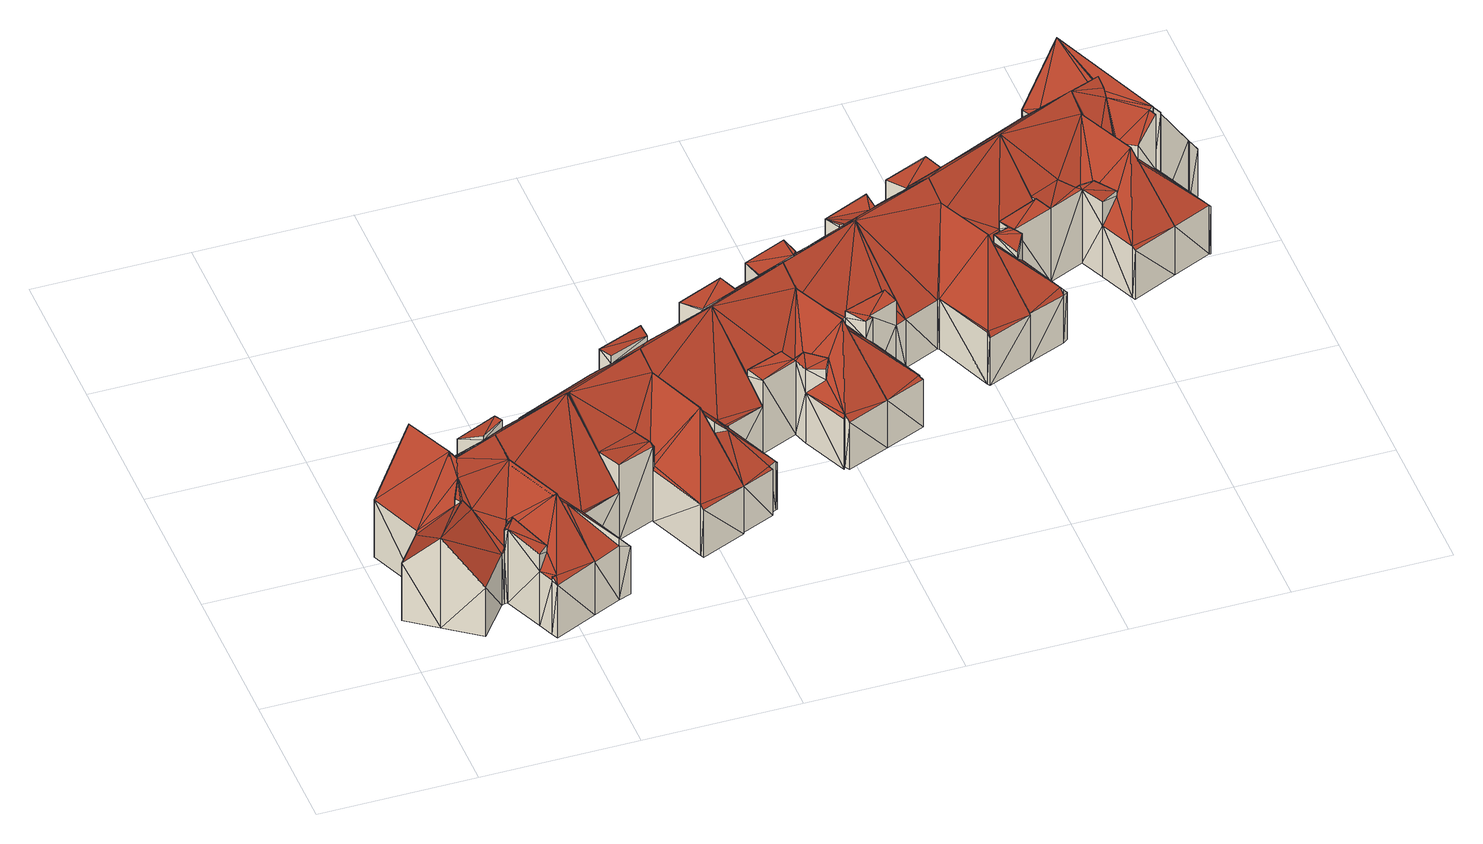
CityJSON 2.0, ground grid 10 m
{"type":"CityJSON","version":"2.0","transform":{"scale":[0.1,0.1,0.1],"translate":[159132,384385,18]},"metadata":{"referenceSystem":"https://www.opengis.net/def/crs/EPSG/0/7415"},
"CityObjects":{
"building1":{"type":"Building","attributes":{"oorspronkelijk_bouwjaar":1928,"status":"Pand in gebruik","geconstateerd":false,"h_maaiveld":18.33,"dak_type":"slanted","pw_datum":"2016-12-01","pw_actueel":"yes","pw_bron":"ahn3","reconstructie_methode":"tudelft3d-geoflow","versie_methode":"v21.03.1","kas_warenhuis":false,"ondergronds_type":"above ground","lod11_replace":false,"reconstruction_skipped":false},"geometry":[{"type":"Solid","lod":"2.2","boundaries":[[[[0,1,2]],[[1,3,2]],[[4,0,2]],[[5,6,7]],[[8,9,10]],[[1,0,11]],[[0,4,12]],[[4,13,12]],[[14,15,4]],[[15,6,5]],[[15,5,4]],[[4,5,13]],[[12,13,16]],[[13,17,16]],[[17,18,16]],[[8,18,17]],[[8,10,18]],[[19,8,17]],[[20,19,17]],[[21,9,8]],[[19,21,8]],[[22,7,23]],[[23,7,6]],[[24,25,26]],[[27,28,29]],[[30,31,21]],[[21,10,9]],[[21,31,10]],[[20,17,13]],[[32,20,13]],[[33,34,35]],[[35,34,36]],[[32,13,5]],[[37,32,5]],[[38,11,0]],[[39,38,0]],[[40,1,38]],[[38,1,11]],[[41,4,42]],[[42,4,2]],[[43,44,45]],[[42,2,3]],[[46,42,3]],[[25,24,47]],[[48,49,47]],[[50,45,23]],[[37,5,22]],[[22,5,7]],[[51,52,53]],[[54,51,53]],[[55,18,31]],[[31,18,10]],[[50,23,15]],[[56,50,15]],[[15,23,6]],[[27,29,43]],[[43,29,44]],[[46,3,1]],[[40,46,1]],[[39,0,12]],[[36,39,12]],[[57,14,4]],[[41,57,4]],[[58,53,59]],[[49,48,60]],[[56,15,57]],[[57,15,14]],[[35,36,61]],[[61,36,16]],[[16,36,12]],[[61,16,55]],[[62,61,55]],[[55,16,18]],[[62,55,52]],[[51,62,52]],[[54,53,33]],[[33,53,34]],[[34,53,58]],[[31,30,63]],[[21,19,63]],[[63,19,20]],[[21,63,30]],[[31,63,55]],[[59,20,32]],[[55,63,52]],[[53,20,59]],[[52,63,20]],[[53,52,20]],[[39,26,40]],[[40,26,25]],[[39,40,38]],[[27,43,56]],[[56,43,50]],[[50,43,45]],[[44,29,37]],[[37,29,28]],[[44,37,45]],[[37,22,45]],[[22,23,45]],[[28,27,60]],[[27,56,57]],[[27,57,41]],[[27,41,60]],[[41,42,49]],[[41,49,60]],[[39,36,34]],[[48,47,60]],[[60,47,24]],[[26,60,24]],[[39,34,26]],[[34,58,59]],[[34,59,26]],[[59,32,26]],[[32,60,26]],[[37,28,32]],[[28,60,32]],[[62,51,61]],[[61,54,33]],[[61,51,54]],[[61,33,35]],[[40,25,47]],[[42,40,49]],[[49,40,47]],[[46,40,42]]]],"semantics":{"surfaces":[{"type":"GroundSurface"},{"type":"WallSurface"},{"type":"RoofSurface"}],"values":[[0,0,0,0,0,0,0,0,0,0,0,0,0,0,0,0,0,1,1,1,1,1,1,1,1,1,1,1,1,1,1,1,1,1,1,1,1,1,1,1,1,1,1,1,1,1,1,1,1,1,1,1,1,1,1,1,1,1,1,1,1,1,1,1,1,1,1,1,1,1,1,1,1,1,1,1,1,1,1,2,2,2,2,2,2,2,2,2,2,2,2,2,2,2,2,2,2,2,2,2,2,2,2,2,2,2,2,2,2,2,2,2,2,2,2,2,2,2,2,2,2,2,2,2]]}}]},
"building2":{"type":"Building","attributes":{"oorspronkelijk_bouwjaar":1928,"status":"Pand in gebruik","geconstateerd":false,"h_maaiveld":18.3,"dak_type":"slanted","pw_datum":"2016-12-01","pw_actueel":"yes","pw_bron":"ahn3","reconstructie_methode":"tudelft3d-geoflow","versie_methode":"v21.03.1","kas_warenhuis":false,"ondergronds_type":"above ground","lod11_replace":false,"reconstruction_skipped":false},"geometry":[{"type":"MultiSurface","lod":"2.2","boundaries":[[[5,64,65]],[[66,67,68]],[[69,67,8]],[[64,70,71]],[[69,68,67]],[[65,68,69]],[[7,72,5]],[[72,70,5]],[[70,64,5]],[[65,64,68]],[[68,64,73]],[[74,69,75]],[[75,69,8]],[[75,8,67]],[[76,75,67]],[[77,76,78]],[[78,67,66]],[[78,76,67]],[[79,71,70]],[[80,79,70]],[[81,82,83]],[[76,77,84]],[[85,64,79]],[[79,64,71]],[[86,73,64]],[[85,86,64]],[[37,5,87]],[[87,5,65]],[[78,66,68]],[[88,78,68]],[[88,68,86]],[[86,68,73]],[[22,7,5]],[[37,22,5]],[[89,72,7]],[[22,89,7]],[[87,65,74]],[[74,65,69]],[[90,80,91]],[[91,80,89]],[[72,80,70]],[[89,80,72]],[[91,89,92]],[[93,91,92]],[[93,92,94]],[[94,92,95]],[[94,95,90]],[[90,95,80]],[[76,84,75]],[[75,84,74]],[[77,78,88]],[[82,77,88]],[[83,82,88]],[[84,77,82]],[[74,82,87]],[[84,82,74]],[[37,85,92]],[[80,95,79]],[[22,92,89]],[[85,95,92]],[[37,92,22]],[[85,79,95]],[[86,85,82]],[[82,85,87]],[[87,85,37]],[[83,86,82]],[[88,86,83]],[[91,93,90]],[[90,93,94]]],"semantics":{"surfaces":[{"type":"GroundSurface"},{"type":"WallSurface"},{"type":"RoofSurface"}],"values":[0,0,0,0,0,0,0,0,0,0,0,1,1,1,1,1,1,1,1,1,1,1,1,1,1,1,1,1,1,1,1,1,1,1,1,1,1,1,1,1,1,1,1,1,1,1,1,1,2,2,2,2,2,2,2,2,2,2,2,2,2,2,2,2,2,2,2,2,2]}}]},
"building3":{"type":"Building","attributes":{"oorspronkelijk_bouwjaar":1928,"status":"Pand in gebruik","geconstateerd":false,"h_maaiveld":18.3,"dak_type":"slanted","pw_datum":"2016-12-01","pw_actueel":"yes","pw_bron":"ahn3","reconstructie_methode":"tudelft3d-geoflow","versie_methode":"v21.03.1","kas_warenhuis":false,"ondergronds_type":"above ground","lod11_replace":false,"reconstruction_skipped":false},"geometry":[{"type":"Solid","lod":"2.2","boundaries":[[[[96,97,98]],[[99,98,100]],[[99,96,98]],[[99,100,101]],[[102,103,104]],[[101,73,104]],[[71,105,102]],[[106,105,71]],[[105,103,102]],[[99,101,103]],[[103,101,104]],[[107,98,108]],[[108,98,97]],[[109,103,105]],[[110,109,105]],[[111,99,103]],[[109,111,103]],[[112,104,73]],[[113,112,73]],[[113,73,114]],[[114,73,101]],[[115,101,100]],[[116,114,115]],[[115,114,101]],[[116,115,117]],[[118,116,117]],[[119,106,120]],[[120,106,71]],[[121,96,99]],[[111,121,99]],[[108,97,96]],[[121,108,96]],[[122,123,124]],[[118,117,123]],[[122,118,123]],[[115,100,107]],[[107,100,98]],[[120,71,102]],[[125,120,102]],[[110,105,119]],[[119,105,106]],[[125,102,112]],[[112,102,104]],[[108,121,107]],[[107,121,111]],[[118,114,116]],[[113,114,122]],[[122,114,118]],[[122,112,113]],[[124,112,122]],[[125,110,120]],[[120,110,119]],[[115,107,117]],[[123,111,109]],[[117,107,111]],[[117,111,123]],[[112,124,125]],[[125,124,109]],[[109,124,123]],[[110,125,109]]]],"semantics":{"surfaces":[{"type":"GroundSurface"},{"type":"WallSurface"},{"type":"RoofSurface"}],"values":[[0,0,0,0,0,0,0,0,0,0,0,1,1,1,1,1,1,1,1,1,1,1,1,1,1,1,1,1,1,1,1,1,1,1,1,1,1,1,1,1,1,1,1,2,2,2,2,2,2,2,2,2,2,2,2,2,2,2,2,2]]}}]},
"building4":{"type":"Building","attributes":{"oorspronkelijk_bouwjaar":1928,"status":"Pand in gebruik","geconstateerd":false,"h_maaiveld":18.36,"dak_type":"slanted","pw_datum":"2016-12-01","pw_actueel":"yes","pw_bron":"ahn3","reconstructie_methode":"tudelft3d-geoflow","versie_methode":"v21.03.1","kas_warenhuis":false,"ondergronds_type":"above ground","lod11_replace":false,"reconstruction_skipped":false},"geometry":[{"type":"Solid","lod":"2.2","boundaries":[[[[126,127,128]],[[129,130,131]],[[128,127,130]],[[132,133,134]],[[130,135,131]],[[128,130,129]],[[128,129,136]],[[132,136,137]],[[138,137,139]],[[133,137,138]],[[132,137,133]],[[132,140,136]],[[141,140,132]],[[140,128,136]],[[142,128,143]],[[143,128,140]],[[110,137,144]],[[144,137,136]],[[145,138,139]],[[119,145,139]],[[121,131,135]],[[146,121,135]],[[147,129,121]],[[121,129,131]],[[148,147,149]],[[150,151,152]],[[152,151,153]],[[119,139,137]],[[110,119,137]],[[154,145,151]],[[150,154,151]],[[155,156,145]],[[154,155,145]],[[138,156,133]],[[145,156,138]],[[157,130,127]],[[158,157,127]],[[146,135,130]],[[157,146,130]],[[143,140,159]],[[159,140,141]],[[160,132,161]],[[161,132,134]],[[161,134,133]],[[156,161,133]],[[159,141,132]],[[160,159,132]],[[144,136,147]],[[148,144,147]],[[147,136,129]],[[158,127,162]],[[162,127,126]],[[163,164,165]],[[152,153,155]],[[155,153,156]],[[162,126,128]],[[142,162,128]],[[164,163,166]],[[146,157,121]],[[121,157,149]],[[149,157,158]],[[147,121,149]],[[165,144,148]],[[162,142,158]],[[163,142,166]],[[166,142,143]],[[163,158,142]],[[165,148,149]],[[149,158,163]],[[165,149,163]],[[110,153,151]],[[156,153,161]],[[160,153,110]],[[119,151,145]],[[110,151,119]],[[160,161,153]],[[152,155,154]],[[150,152,154]],[[164,166,165]],[[159,166,143]],[[165,160,144]],[[159,165,166]],[[160,165,159]],[[110,144,160]]]],"semantics":{"surfaces":[{"type":"GroundSurface"},{"type":"WallSurface"},{"type":"RoofSurface"}],"values":[[0,0,0,0,0,0,0,0,0,0,0,0,0,0,1,1,1,1,1,1,1,1,1,1,1,1,1,1,1,1,1,1,1,1,1,1,1,1,1,1,1,1,1,1,1,1,1,1,1,1,1,1,1,1,1,1,1,1,2,2,2,2,2,2,2,2,2,2,2,2,2,2,2,2,2,2,2,2,2,2,2,2,2,2]]}}]},
"building5":{"type":"Building","attributes":{"oorspronkelijk_bouwjaar":1928,"status":"Pand in gebruik","geconstateerd":false,"h_maaiveld":18.32,"dak_type":"slanted","pw_datum":"2016-12-01","pw_actueel":"yes","pw_bron":"ahn3","reconstructie_methode":"tudelft3d-geoflow","versie_methode":"v21.03.1","kas_warenhuis":false,"ondergronds_type":"above ground","lod11_replace":false,"reconstruction_skipped":false},"geometry":[{"type":"Solid","lod":"2.2","boundaries":[[[[167,168,169]],[[170,171,172]],[[172,173,174]],[[175,171,170]],[[171,176,172]],[[176,173,172]],[[176,171,177]],[[173,178,179]],[[180,178,173]],[[173,179,174]],[[179,168,174]],[[181,168,179]],[[169,168,181]],[[181,179,182]],[[161,182,179]],[[160,161,179]],[[183,168,184]],[[184,168,167]],[[184,167,185]],[[185,167,169]],[[186,174,168]],[[183,186,168]],[[187,188,189]],[[189,188,180]],[[180,188,178]],[[190,191,185]],[[192,175,170]],[[193,192,170]],[[194,173,176]],[[195,196,194]],[[194,196,173]],[[190,185,197]],[[197,185,198]],[[181,198,169]],[[198,185,169]],[[197,198,199]],[[200,197,199]],[[200,199,191]],[[201,177,171]],[[202,201,171]],[[203,172,186]],[[186,172,174]],[[198,181,161]],[[161,181,182]],[[189,180,173]],[[196,189,173]],[[204,205,188]],[[187,204,188]],[[193,170,172]],[[203,193,172]],[[160,179,188]],[[188,179,178]],[[194,176,177]],[[201,194,177]],[[206,207,208]],[[209,210,211]],[[211,210,212]],[[212,210,213]],[[211,212,205]],[[204,211,205]],[[195,194,207]],[[206,195,207]],[[202,171,192]],[[192,171,175]],[[213,210,214]],[[209,208,210]],[[188,205,160]],[[214,205,212]],[[213,214,212]],[[214,186,205]],[[186,160,205]],[[183,160,186]],[[185,191,184]],[[161,160,199]],[[161,199,198]],[[191,199,183]],[[184,191,183]],[[199,160,183]],[[197,200,190]],[[190,200,191]],[[201,202,194]],[[186,214,210]],[[186,210,203]],[[208,202,203]],[[210,208,203]],[[207,194,202]],[[208,207,202]],[[193,203,202]],[[192,193,202]],[[195,206,208]],[[196,195,209]],[[209,195,208]],[[196,211,189]],[[196,209,211]],[[187,211,204]],[[189,211,187]]]],"semantics":{"surfaces":[{"type":"GroundSurface"},{"type":"WallSurface"},{"type":"RoofSurface"}],"values":[[0,0,0,0,0,0,0,0,0,0,0,0,0,0,1,1,1,1,1,1,1,1,1,1,1,1,1,1,1,1,1,1,1,1,1,1,1,1,1,1,1,1,1,1,1,1,1,1,1,1,1,1,1,1,1,1,1,1,1,1,1,1,1,1,1,1,2,2,2,2,2,2,2,2,2,2,2,2,2,2,2,2,2,2,2,2,2,2,2,2,2,2,2,2,2,2]]}}]},
"building6":{"type":"Building","attributes":{"oorspronkelijk_bouwjaar":1928,"status":"Pand in gebruik","geconstateerd":false,"h_maaiveld":18.31,"dak_type":"slanted","pw_datum":"2016-12-01","pw_actueel":"yes","pw_bron":"ahn3","reconstructie_methode":"tudelft3d-geoflow","versie_methode":"v21.03.1","kas_warenhuis":false,"ondergronds_type":"above ground","lod11_replace":false,"reconstruction_skipped":false},"geometry":[{"type":"Solid","lod":"2.2","boundaries":[[[[215,168,167]],[[216,217,218]],[[215,216,168]],[[216,218,168]],[[218,219,168]],[[220,221,218]],[[222,219,223]],[[224,225,226]],[[221,223,218]],[[223,219,218]],[[222,223,225]],[[222,225,224]],[[227,224,228]],[[170,224,227]],[[222,224,170]],[[229,215,167]],[[184,229,167]],[[230,222,193]],[[193,222,170]],[[231,226,225]],[[232,231,225]],[[233,218,234]],[[234,218,217]],[[235,236,237]],[[237,236,238]],[[238,236,239]],[[240,221,220]],[[241,240,220]],[[242,219,230]],[[230,219,222]],[[193,170,227]],[[243,193,227]],[[244,245,246]],[[246,245,247]],[[234,217,216]],[[248,234,216]],[[249,228,224]],[[250,249,224]],[[239,236,251]],[[252,248,253]],[[253,248,229]],[[215,248,216]],[[229,248,215]],[[254,255,245]],[[244,254,245]],[[241,220,218]],[[233,241,218]],[[184,167,168]],[[183,184,168]],[[253,229,255]],[[254,253,255]],[[246,247,252]],[[252,247,248]],[[183,168,242]],[[242,168,219]],[[256,257,236]],[[235,256,236]],[[250,224,231]],[[231,224,226]],[[243,227,228]],[[249,243,228]],[[237,238,258]],[[258,238,232]],[[258,232,259]],[[259,232,223]],[[223,232,225]],[[240,223,221]],[[260,259,240]],[[240,259,223]],[[260,240,257]],[[256,260,257]],[[250,243,249]],[[230,193,250]],[[250,193,243]],[[232,250,231]],[[239,251,238]],[[232,238,250]],[[242,230,251]],[[238,230,250]],[[251,230,238]],[[245,233,247]],[[248,247,234]],[[183,245,255]],[[183,233,245]],[[184,255,229]],[[183,255,184]],[[233,234,247]],[[241,233,257]],[[251,236,242]],[[242,233,183]],[[240,241,257]],[[236,233,242]],[[257,233,236]],[[246,252,244]],[[244,253,254]],[[244,252,253]],[[260,256,259]],[[259,235,237]],[[259,256,235]],[[259,237,258]]]],"semantics":{"surfaces":[{"type":"GroundSurface"},{"type":"WallSurface"},{"type":"RoofSurface"}],"values":[[0,0,0,0,0,0,0,0,0,0,0,0,0,0,0,1,1,1,1,1,1,1,1,1,1,1,1,1,1,1,1,1,1,1,1,1,1,1,1,1,1,1,1,1,1,1,1,1,1,1,1,1,1,1,1,1,1,1,1,1,1,1,1,1,1,1,1,1,1,1,1,2,2,2,2,2,2,2,2,2,2,2,2,2,2,2,2,2,2,2,2,2,2,2,2,2,2,2,2,2]]}}]},
"building7":{"type":"Building","attributes":{"oorspronkelijk_bouwjaar":1928,"status":"Pand in gebruik","geconstateerd":false,"h_maaiveld":18.3,"dak_type":"slanted","pw_datum":"2016-12-01","pw_actueel":"yes","pw_bron":"ahn3","reconstructie_methode":"tudelft3d-geoflow","versie_methode":"v21.03.1","kas_warenhuis":false,"ondergronds_type":"above ground","lod11_replace":false,"reconstruction_skipped":false},"geometry":[{"type":"Solid","lod":"2.2","boundaries":[[[[261,262,263]],[[263,262,264]],[[261,265,266]],[[265,261,263]],[[262,267,218]],[[262,218,264]],[[220,218,267]],[[218,268,264]],[[269,268,218]],[[270,268,269]],[[271,268,270]],[[269,218,217]],[[272,267,262]],[[273,272,262]],[[273,262,261]],[[274,273,261]],[[275,271,276]],[[276,271,270]],[[277,269,234]],[[234,269,217]],[[278,266,279]],[[279,266,265]],[[280,281,276]],[[282,268,275]],[[275,268,271]],[[234,217,218]],[[233,234,218]],[[278,261,266]],[[278,274,261]],[[283,263,284]],[[284,263,264]],[[241,220,267]],[[272,241,267]],[[284,264,268]],[[282,284,268]],[[279,265,263]],[[283,279,263]],[[233,218,241]],[[241,218,220]],[[280,276,277]],[[285,280,277]],[[269,277,270]],[[277,276,270]],[[285,277,286]],[[287,285,286]],[[287,286,288]],[[289,290,288]],[[291,292,290]],[[289,291,290]],[[292,291,293]],[[279,283,294]],[[278,294,274]],[[278,279,294]],[[282,293,291]],[[233,291,289]],[[233,282,291]],[[281,282,275]],[[286,233,288]],[[234,233,286]],[[234,286,277]],[[233,289,288]],[[282,281,293]],[[275,276,281]],[[274,294,273]],[[273,283,284]],[[273,294,283]],[[273,284,272]],[[233,241,272]],[[282,233,284]],[[284,233,272]],[[285,287,288]],[[292,285,288]],[[290,292,288]],[[293,285,292]],[[280,285,293]],[[280,293,281]]]],"semantics":{"surfaces":[{"type":"GroundSurface"},{"type":"WallSurface"},{"type":"RoofSurface"}],"values":[[0,0,0,0,0,0,0,0,0,0,0,0,1,1,1,1,1,1,1,1,1,1,1,1,1,1,1,1,1,1,1,1,1,1,1,1,1,1,1,1,1,1,1,1,1,1,1,1,1,1,2,2,2,2,2,2,2,2,2,2,2,2,2,2,2,2,2,2,2,2,2,2,2,2,2,2]]}}]},
"building8":{"type":"Building","attributes":{"oorspronkelijk_bouwjaar":1928,"status":"Pand in gebruik","geconstateerd":false,"h_maaiveld":18.3,"dak_type":"slanted","pw_datum":"2016-12-01","pw_actueel":"yes","pw_bron":"ahn3","reconstructie_methode":"tudelft3d-geoflow","versie_methode":"v21.03.1","kas_warenhuis":false,"ondergronds_type":"above ground","lod11_replace":false,"reconstruction_skipped":false},"geometry":[{"type":"Solid","lod":"2.2","boundaries":[[[[271,295,268]],[[296,297,298]],[[299,297,265]],[[300,268,301]],[[299,298,297]],[[302,303,299]],[[268,300,302]],[[295,301,268]],[[301,304,300]],[[303,300,305]],[[302,300,303]],[[303,305,306]],[[299,303,298]],[[307,295,271]],[[275,307,271]],[[308,309,310]],[[310,309,307]],[[295,309,301]],[[307,309,295]],[[282,268,311]],[[311,268,302]],[[311,302,312]],[[312,302,299]],[[313,314,315]],[[315,297,296]],[[315,314,297]],[[316,304,301]],[[309,316,301]],[[275,271,268]],[[282,275,268]],[[317,318,319]],[[310,307,319]],[[320,300,316]],[[316,300,304]],[[321,322,317]],[[317,322,318]],[[323,305,300]],[[320,323,300]],[[324,303,306]],[[325,324,306]],[[315,296,298]],[[326,315,298]],[[314,313,327]],[[322,321,328]],[[309,308,328]],[[329,330,331]],[[329,332,330]],[[333,334,329]],[[329,334,332]],[[312,299,335]],[[335,299,265]],[[335,265,314]],[[314,265,297]],[[336,323,337]],[[337,323,338]],[[337,338,334]],[[334,338,332]],[[339,340,341]],[[341,340,326]],[[333,329,340]],[[339,333,340]],[[341,326,324]],[[324,326,303]],[[303,326,298]],[[325,306,323]],[[336,325,323]],[[323,306,305]],[[335,314,327]],[[312,335,327]],[[325,336,324]],[[324,337,334]],[[324,336,337]],[[324,333,341]],[[324,334,333]],[[341,333,339]],[[321,317,282]],[[307,275,319]],[[321,320,316]],[[275,282,319]],[[282,317,319]],[[320,321,282]],[[316,328,321]],[[316,309,328]],[[322,328,318]],[[318,328,319]],[[319,328,308]],[[319,308,310]],[[312,327,340]],[[326,327,315]],[[315,327,313]],[[340,329,312]],[[340,327,326]],[[311,312,329]],[[331,311,329]],[[338,323,320]],[[311,320,282]],[[338,320,311]],[[331,338,311]],[[330,338,331]],[[332,338,330]]]],"semantics":{"surfaces":[{"type":"GroundSurface"},{"type":"WallSurface"},{"type":"RoofSurface"}],"values":[[0,0,0,0,0,0,0,0,0,0,0,0,0,1,1,1,1,1,1,1,1,1,1,1,1,1,1,1,1,1,1,1,1,1,1,1,1,1,1,1,1,1,1,1,1,1,1,1,1,1,1,1,1,1,1,1,1,1,1,1,1,1,1,1,1,1,1,2,2,2,2,2,2,2,2,2,2,2,2,2,2,2,2,2,2,2,2,2,2,2,2,2,2,2,2,2,2,2,2,2]]}}]},
"building9":{"type":"Building","attributes":{"oorspronkelijk_bouwjaar":1928,"status":"Pand in gebruik","geconstateerd":false,"h_maaiveld":18.32,"dak_type":"slanted","pw_datum":"2016-12-01","pw_actueel":"yes","pw_bron":"ahn3","reconstructie_methode":"tudelft3d-geoflow","versie_methode":"v21.03.1","kas_warenhuis":false,"ondergronds_type":"above ground","lod11_replace":false,"reconstruction_skipped":false},"geometry":[{"type":"Solid","lod":"2.2","boundaries":[[[[304,342,343]],[[300,343,344]],[[300,304,343]],[[345,346,347]],[[348,349,350]],[[300,344,346]],[[300,346,351]],[[349,345,350]],[[345,347,350]],[[346,344,347]],[[351,346,306]],[[352,351,306]],[[325,352,306]],[[316,304,300]],[[320,316,300]],[[353,343,354]],[[354,343,342]],[[355,345,349]],[[356,355,349]],[[357,347,358]],[[358,347,344]],[[320,300,352]],[[352,300,351]],[[359,360,361]],[[361,360,362]],[[361,362,363]],[[364,361,363]],[[356,349,365]],[[365,349,348]],[[366,350,347]],[[357,366,347]],[[367,368,359]],[[359,368,360]],[[365,348,350]],[[366,365,350]],[[364,363,369]],[[325,306,370]],[[370,306,346]],[[355,346,345]],[[371,370,355]],[[355,370,346]],[[371,355,368]],[[367,371,368]],[[354,342,316]],[[316,342,304]],[[358,344,343]],[[353,358,343]],[[356,357,368]],[[360,357,358]],[[362,360,358]],[[368,357,360]],[[356,368,355]],[[320,353,316]],[[316,353,354]],[[365,366,356]],[[356,366,357]],[[371,367,370]],[[370,359,361]],[[370,367,359]],[[325,364,369]],[[370,361,364]],[[352,325,369]],[[325,370,364]],[[352,369,320]],[[320,369,358]],[[362,369,363]],[[358,369,362]],[[353,320,358]]]],"semantics":{"surfaces":[{"type":"GroundSurface"},{"type":"WallSurface"},{"type":"RoofSurface"}],"values":[[0,0,0,0,0,0,0,0,0,0,0,1,1,1,1,1,1,1,1,1,1,1,1,1,1,1,1,1,1,1,1,1,1,1,1,1,1,1,1,1,1,1,1,1,1,1,1,2,2,2,2,2,2,2,2,2,2,2,2,2,2,2,2,2,2,2,2,2]]}}]},
"building10":{"type":"Building","attributes":{"oorspronkelijk_bouwjaar":1928,"status":"Pand in gebruik","geconstateerd":false,"h_maaiveld":18.28,"dak_type":"slanted","pw_datum":"2016-12-01","pw_actueel":"yes","pw_bron":"ahn3","reconstructie_methode":"tudelft3d-geoflow","versie_methode":"v21.03.1","kas_warenhuis":false,"ondergronds_type":"above ground","lod11_replace":false,"reconstruction_skipped":false},"geometry":[{"type":"Solid","lod":"2.2","boundaries":[[[[372,373,374]],[[342,375,376]],[[374,373,377]],[[378,379,380]],[[381,372,374]],[[374,382,343]],[[381,374,343]],[[382,383,343]],[[380,379,384]],[[379,350,384]],[[380,384,382]],[[381,343,375]],[[384,383,382]],[[343,376,375]],[[385,384,366]],[[366,384,350]],[[386,382,387]],[[387,382,374]],[[387,374,388]],[[388,374,377]],[[389,375,390]],[[390,375,342]],[[391,392,385]],[[393,391,385]],[[384,392,383]],[[385,392,384]],[[353,343,392]],[[392,343,383]],[[353,394,343]],[[343,394,376]],[[390,342,376]],[[394,390,376]],[[395,379,396]],[[396,379,378]],[[397,398,399]],[[400,401,386]],[[386,401,382]],[[382,401,380]],[[388,377,402]],[[402,377,373]],[[403,404,405]],[[406,403,405]],[[396,378,380]],[[401,396,380]],[[407,408,409]],[[410,398,409]],[[366,350,379]],[[395,366,379]],[[411,381,375]],[[389,411,375]],[[412,413,400]],[[400,413,401]],[[414,415,413]],[[412,414,413]],[[402,373,372]],[[416,402,372]],[[416,372,381]],[[411,416,381]],[[417,418,419]],[[408,407,418]],[[417,408,418]],[[420,421,415]],[[414,420,415]],[[406,405,420]],[[420,405,421]],[[397,399,404]],[[403,397,404]],[[398,410,392]],[[391,398,392]],[[393,385,422]],[[353,417,419]],[[394,353,423]],[[423,353,419]],[[395,422,366]],[[366,422,385]],[[396,401,395]],[[405,413,421]],[[405,401,413]],[[413,415,421]],[[395,401,405]],[[395,405,404]],[[393,422,398]],[[404,399,398]],[[393,398,391]],[[395,404,422]],[[422,404,398]],[[392,410,409]],[[353,409,408]],[[353,392,409]],[[353,408,417]],[[388,402,387]],[[389,414,386]],[[400,386,412]],[[386,387,389]],[[412,386,414]],[[387,411,389]],[[402,416,387]],[[416,411,387]],[[420,403,406]],[[397,403,420]],[[389,423,419]],[[394,423,390]],[[398,397,409]],[[423,389,390]],[[389,419,418]],[[389,407,414]],[[389,418,407]],[[414,409,420]],[[414,407,409]],[[409,397,420]]]],"semantics":{"surfaces":[{"type":"GroundSurface"},{"type":"WallSurface"},{"type":"RoofSurface"}],"values":[[0,0,0,0,0,0,0,0,0,0,0,0,0,0,1,1,1,1,1,1,1,1,1,1,1,1,1,1,1,1,1,1,1,1,1,1,1,1,1,1,1,1,1,1,1,1,1,1,1,1,1,1,1,1,1,1,1,1,1,1,1,1,1,1,1,1,1,1,1,1,2,2,2,2,2,2,2,2,2,2,2,2,2,2,2,2,2,2,2,2,2,2,2,2,2,2,2,2,2,2,2,2,2,2,2,2,2,2,2,2]]}}]}
},
"vertices":[
[64,41,3],[24,34,3],[22,72,3],[5,48,3],[23,73,3],[78,92,3],[61,129,3],[62,130,3],[112,15,3],[85,3,3],[83,7,3],[46,18,3],[66,42,3],[83,82,3],[9,107,3],[34,118,3],[68,42,3],[99,44,3],[79,17,3],[112,15,44],[99,44,76],[85,3,43],[62,130,43],[61,129,43],[47,61,70],[47,61,72],[52,59,65],[48,87,88],[50,80,88],[48,87,80],[83,7,47],[83,7,44],[83,82,76],[67,44,59],[67,44,44],[66,42,59],[66,42,42],[78,92,88],[46,18,40],[64,41,42],[24,34,71],[23,73,46],[22,72,44],[56,104,67],[56,104,66],[61,128,44],[5,48,46],[46,61,71],[43,63,73],[43,63,67],[61,129,44],[85,22,58],[85,22,53],[74,50,54],[74,50,60],[79,17,44],[34,118,88],[9,107,46],[74,50,48],[72,56,54],[48,72,80],[68,42,59],[79,17,57],[86,7,47],
[130,114,3],[84,79,3],[138,26,3],[130,23,3],[123,63,3],[100,41,3],[96,144,3],[114,152,3],[69,133,3],[148,74,3],[100,41,73],[112,15,43],[130,23,44],[130,23,50],[138,26,39],[114,152,42],[96,144,43],[121,63,40],[121,63,41],[122,63,40],[104,40,70],[130,114,88],[148,74,39],[84,79,73],[123,63,39],[69,133,43],[96,144,56],[69,133,55],[84,129,53],[84,129,56],[99,139,56],[99,139,50],
[218,55,3],[189,43,3],[188,45,3],[203,89,3],[172,83,3],[172,84,3],[131,114,3],[187,127,3],[141,90,3],[183,137,3],[166,175,3],[188,45,42],[189,43,39],[187,127,77],[183,137,88],[203,89,76],[141,90,59],[148,74,60],[172,84,59],[172,83,42],[172,83,59],[173,84,44],[173,84,59],[166,175,43],[114,152,43],[218,55,39],[172,89,59],[172,89,44],[167,101,58],[131,114,88],
[243,68,4],[242,68,4],[226,107,4],[208,78,4],[237,65,4],[218,55,4],[235,159,4],[202,190,4],[219,197,4],[239,64,4],[188,124,4],[183,137,4],[172,177,4],[166,175,4],[227,108,4],[252,119,4],[226,107,40],[227,108,40],[188,124,73],[172,177,43],[239,64,39],[208,78,64],[208,78,72],[217,80,62],[177,170,58],[177,170,52],[203,181,57],[203,181,53],[172,177,59],[202,190,58],[202,190,43],[237,65,41],[242,68,41],[252,119,39],[235,159,88],[219,197,42],[243,68,40],[223,107,44],[223,107,40],[221,110,45],[225,108,41],
[271,220,3],[287,182,3],[260,215,3],[322,100,3],[293,92,3],[307,135,3],[276,129,3],[291,172,3],[295,89,3],[279,120,3],[292,90,3],[247,131,3],[235,159,3],[252,119,3],[230,202,3],[219,197,3],[287,182,88],[271,220,43],[260,215,43],[291,172,76],[247,131,59],[247,131,54],[252,119,59],[260,215,58],[265,202,58],[295,89,39],[322,100,39],[279,120,41],[279,120,59],[276,129,59],[230,202,58],[230,202,42],[241,192,57],[241,192,58],[292,90,41],[293,92,43],[307,135,77],[271,140,59],[271,140,53],[290,116,59],[290,116,51],[295,125,59],[283,135,59],[283,135,51],[275,131,59],[275,131,43],[283,135,43],[279,139,48],
[278,223,3],[306,235,3],[323,242,3],[339,204,3],[293,169,3],[356,164,3],[349,161,3],[309,130,3],[330,153,3],[346,113,3],[331,151,3],[347,114,3],[348,111,3],[347,112,3],[278,223,43],[309,130,72],[347,114,40],[331,151,40],[339,204,88],[323,242,42],[318,162,59],[318,162,54],[326,149,59],[326,149,46],[318,162,49],[349,161,40],[356,164,40],[293,169,72],[348,111,39],[307,220,58],[307,220,57],[309,223,58],[309,223,55],[306,235,43],[347,112,40],[346,113,41],[313,160,54],[306,235,58],[278,223,58],[282,210,58],[282,210,57],[346,172,59],[346,172,53],[331,151,59],[330,153,59],[349,161,59],
[396,135,3],[380,174,3],[412,179,3],[396,216,3],[426,145,3],[397,133,3],[379,174,3],[392,226,3],[336,248,3],[366,261,3],[375,265,3],[379,174,40],[380,174,41],[396,135,42],[375,265,42],[366,261,42],[336,248,42],[397,133,39],[426,145,39],[366,261,55],[367,249,55],[392,226,88],[412,179,77],[396,216,76],[336,248,55],[342,239,54],[342,239,56],[345,239,56],[348,238,58],[348,238,56],[353,240,58],[353,240,56],[363,247,55],[397,136,42],
[380,267,3],[453,157,3],[450,155,3],[438,193,3],[413,176,3],[444,249,3],[409,279,3],[397,213,3],[435,198,3],[427,287,3],[456,220,3],[461,209,3],[380,267,42],[409,279,57],[409,279,42],[380,267,57],[397,213,72],[413,176,72],[450,155,43],[450,155,39],[453,157,39],[427,287,42],[390,256,58],[390,256,57],[389,256,57],[444,249,88],[414,266,58],[414,266,57],[456,220,53],[435,198,59],[461,209,59],[438,193,39],[449,158,43],[414,267,57],[422,198,53],[422,198,46],[420,204,53],[432,201,45],[422,198,59],[432,201,59],[426,145,40],[456,220,59],[429,208,59],[429,208,53],[430,178,59],[430,178,54],[438,193,59],
[479,310,3],[496,272,3],[499,263,3],[491,203,3],[484,219,3],[516,225,3],[502,178,3],[501,180,3],[531,191,3],[454,224,3],[454,224,58],[496,272,88],[479,310,42],[491,203,42],[501,180,42],[516,225,77],[499,263,77],[493,224,59],[493,224,53],[484,223,59],[484,223,43],[481,222,44],[481,222,59],[502,178,40],[531,191,40],[502,210,60],[502,210,56],[474,233,58],[484,219,59],[491,203,60],
[533,332,3],[567,253,3],[561,252,3],[504,320,3],[482,304,3],[561,251,3],[557,202,3],[556,202,3],[540,241,3],[532,332,3],[539,243,3],[505,250,3],[518,219,3],[518,219,70],[539,243,84],[561,252,48],[561,251,48],[504,320,88],[479,310,48],[505,250,71],[505,250,62],[518,219,71],[482,304,48],[556,202,40],[557,202,39],[515,247,63],[515,248,62],[515,247,62],[540,241,84],[540,241,39],[567,253,39],[524,235,68],[524,235,58],[536,238,44],[536,238,86],[517,275,80],[517,275,82],[517,271,78],[515,248,55],[532,332,41],[536,242,88],[536,242,43],[536,243,88],[536,243,43],[533,332,40],[515,279,88],[515,279,80],[511,286,79],[534,243,86],[534,243,44],[519,219,70],[487,301,54]
]}
